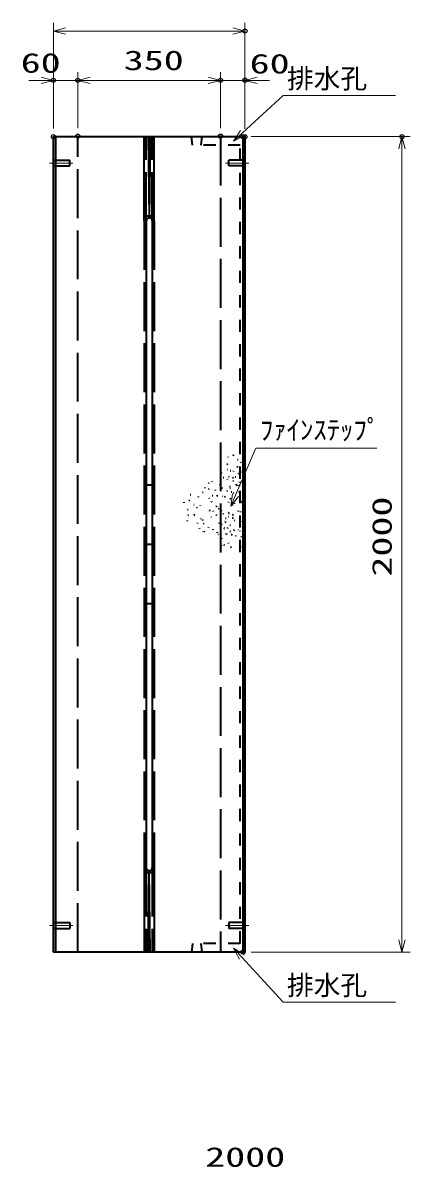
# Model space of a CAD drawing. Units: millimetres on the paper. Extents: x 15 to 1219, y 6 to 859.
# Drawn here: x 769.4 to 816.9, y 385.4 to 525.7 of the extents above; entities that cross this region are included whole.
import ezdxf
from ezdxf.enums import TextEntityAlignment as Align

# ---------------------------------------------------------------- set-up
doc = ezdxf.new("R2010")
doc.units = ezdxf.units.MM
doc.header["$PDMODE"] = 32
doc.header["$PDSIZE"] = 0.5
for name, pattern in [('DASHED', [7.5, 6, -1.5]), ('USER1', [18.5, 12, -1.5, 3.5, -1.5]), ('USER2', [3, 1.5, -1.5])]:
    doc.linetypes.add(name, pattern=pattern)
for name, color, linetype, lineweight in [('D-BMK（構造物基準線）', 2, 'USER1', 18), ('D-STR-DIM（寸法）', 7, 'Continuous', 13), ('D-STR-HTXT（WS-旗）', 7, 'Continuous', 13), ('D-STR-HTXT（旗上げ）', 7, 'Continuous', 13), ('D-STR（構造物WS）', 1, 'Continuous', 35), ('D-STR（構造物）', 1, 'Continuous', 35)]:
    doc.layers.add(name, color=color, linetype=linetype, lineweight=lineweight)
doc.layers.add('Defpoints_10', color=151, linetype='Continuous')
doc.styles.add('ＭＳ ゴシック', font='')
doc.styles.get('ＭＳ ゴシック').set_extended_font_data('MS Gothic')

# ---------------------------------------------------------------- blocks, each defined once
blk = doc.blocks.new('_Open30')
at = {"color": 7, "linetype": 'Continuous', "lineweight": 13}
for p, q in [((-1, 0.2679), (0, 0)), ((0, 0), (-1, -0.2679)), ((0, 0), (-1, 0))]:
    blk.add_line(p, q, dxfattribs=at)

msp = doc.modelspace()

# ---------------------------------------------------------------- linework, layer by layer
at = {"layer": 'D-BMK（構造物基準線）'}
for p, q in [((772.726, 508.508), (775.576, 508.508)), ((797.15, 508.508), (794.301, 508.508)), ((772.726, 415.008), (775.576, 415.008)), ((797.15, 415.008), (794.301, 415.008))]:
    msp.add_line(p, q, dxfattribs=at)
at = {"layer": 'D-STR-DIM（寸法）'}
for p, q in [((773.188, 519.654), (773.188, 525.705)), ((796.688, 519.685), (796.688, 525.705)), ((774.688, 524.705), (795.188, 524.705)), ((773.188, 512.758), (773.188, 519.654)), ((776.188, 512.809), (776.188, 519.654)), ((776.188, 512.809), (776.188, 519.654)), ((793.688, 512.825), (793.688, 519.654)), ((793.688, 512.794), (793.688, 519.654)), ((796.688, 512.728), (796.688, 519.654)), ((771.688, 518.654), (770.188, 518.654)), ((773.188, 518.654), (776.188, 518.654)), ((777.688, 518.654), (779.188, 518.654)), ((777.688, 518.654), (792.188, 518.654)), ((792.188, 518.654), (790.688, 518.654)), ((793.688, 518.654), (796.688, 518.654)), ((798.188, 518.654), (799.688, 518.654)), ((797.438, 511.758), (816.942, 511.758)), ((815.942, 413.258), (815.942, 510.258)), ((797.438, 411.758), (816.942, 411.758))]:
    msp.add_line(p, q, dxfattribs=at)
at = {"layer": 'D-STR-HTXT（WS-旗）'}
for points in [[(815.142, 516.804), (801.354, 516.804), (796.396, 512.215)], [(815.142, 405.609), (801.354, 405.609), (796.306, 411.142)]]:
    msp.add_lwpolyline(points, dxfattribs=at)
at = {"layer": 'D-STR-HTXT（旗上げ）'}
msp.add_lwpolyline([(812.861, 473.546), (798.031, 473.546), (795.532, 467.795)], dxfattribs=at)
msp.add_lwpolyline([(812.861, 473.546), (798.031, 473.546), (795.532, 467.795)], dxfattribs=at)
at = {"layer": 'D-STR（構造物WS）', "linetype": 'USER2'}
for p, q in [((790.255, 510.708), (790.117, 511.758)), ((791.388, 511.758), (791.259, 510.708)), ((796.113, 510.708), (790.255, 510.708)), ((796.113, 412.808), (796.113, 510.708)), ((790.255, 412.808), (790.117, 411.758)), ((796.113, 412.808), (790.255, 412.808)), ((791.259, 412.808), (791.388, 411.758))]:
    msp.add_line(p, q, dxfattribs=at)
at = {"layer": 'D-STR（構造物）'}
for p, q in [((773.188, 411.758), (773.188, 511.758)), ((773.188, 511.758), (796.688, 511.758)), ((773.438, 511.758), (773.438, 411.758)), ((784.313, 501.409), (784.313, 511.758)), ((784.313, 501.409), (784.313, 511.758)), ((784.813, 511.758), (784.938, 501.784)), ((785.063, 511.758), (784.938, 501.784)), ((785.563, 501.409), (785.563, 511.758)), ((796.438, 511.758), (796.438, 411.758)), ((796.688, 511.758), (796.688, 411.758)), ((784.563, 501.409), (784.563, 422.106)), ((785.313, 501.409), (785.313, 422.106)), ((794.456, 471.635), (794.51, 471.582)), ((794.456, 471.635), (794.51, 471.582)), ((794.51, 471.582), (794.563, 471.635)), ((794.51, 471.582), (794.563, 471.635)), ((794.571, 472.489), (794.643, 472.47)), ((794.571, 472.489), (794.643, 472.47)), ((795.196, 472.665), (795.254, 472.713)), ((795.196, 472.665), (795.254, 472.713)), ((795.254, 472.713), (795.302, 472.655)), ((795.254, 472.713), (795.302, 472.655)), ((795.772, 472.158), (795.847, 472.158)), ((795.772, 472.158), (795.847, 472.158)), ((796.119, 471.774), (796.172, 471.827)), ((796.119, 471.774), (796.172, 471.827)), ((796.172, 471.827), (796.225, 471.774)), ((796.172, 471.827), (796.225, 471.774)), ((793.802, 470.499), (793.796, 470.573)), ((793.802, 470.499), (793.796, 470.573)), ((794.55, 470.912), (794.485, 470.875)), ((794.55, 470.912), (794.485, 470.875)), ((794.937, 470.762), (794.863, 470.775)), ((794.937, 470.762), (794.863, 470.775)), ((795.276, 470.691), (795.301, 470.762)), ((795.276, 470.691), (795.301, 470.762)), ((795.755, 471.226), (795.683, 471.207)), ((795.755, 471.226), (795.683, 471.207)), ((795.736, 471.299), (795.755, 471.226)), ((795.736, 471.299), (795.755, 471.226)), ((795.872, 470.389), (795.885, 470.463)), ((795.872, 470.389), (795.885, 470.463)), ((795.885, 470.463), (795.959, 470.45)), ((795.885, 470.463), (795.959, 470.45)), ((796.067, 470.589), (796.129, 470.632)), ((796.067, 470.589), (796.129, 470.632)), ((796.129, 470.632), (796.172, 470.57)), ((796.129, 470.632), (796.172, 470.57)), ((785.563, 469.017), (784.313, 469.017)), ((785.563, 469.017), (784.313, 469.017)), ((791.785, 468.661), (791.804, 468.734)), ((791.785, 468.661), (791.804, 468.734)), ((792.257, 469.244), (792.204, 469.297)), ((792.257, 469.244), (792.204, 469.297)), ((792.257, 469.244), (792.31, 469.297)), ((792.257, 469.244), (792.31, 469.297)), ((792.673, 469.421), (792.635, 469.486)), ((792.673, 469.421), (792.635, 469.486)), ((793.638, 469.041), (793.581, 468.993)), ((793.638, 469.041), (793.581, 468.993)), ((793.823, 468.706), (793.885, 468.663)), ((793.823, 468.706), (793.885, 468.663)), ((794.091, 469.901), (794.02, 469.926)), ((794.091, 469.901), (794.02, 469.926)), ((794.503, 469.785), (794.535, 469.717)), ((794.503, 469.785), (794.535, 469.717)), ((794.72, 470.089), (794.658, 470.046)), ((794.72, 470.089), (794.658, 470.046)), ((794.72, 470.089), (794.763, 470.028)), ((794.72, 470.089), (794.763, 470.028)), ((794.85, 468.846), (794.837, 468.92)), ((794.85, 468.846), (794.837, 468.92)), ((795.154, 469.913), (795.215, 469.956)), ((795.154, 469.913), (795.215, 469.956)), ((795.262, 469.485), (795.188, 469.492)), ((795.262, 469.485), (795.188, 469.492)), ((795.215, 469.956), (795.258, 469.894)), ((795.215, 469.956), (795.258, 469.894)), ((795.484, 470.016), (795.552, 470.047)), ((795.484, 470.016), (795.552, 470.047)), ((795.606, 469.069), (795.558, 469.127)), ((795.606, 469.069), (795.558, 469.127)), ((795.717, 469.011), (795.656, 468.968)), ((795.717, 469.011), (795.656, 468.968)), ((795.76, 468.95), (795.717, 469.011)), ((795.76, 468.95), (795.717, 469.011)), ((796.009, 468.959), (795.935, 468.972)), ((796.009, 468.959), (795.935, 468.972)), ((795.996, 468.885), (796.009, 468.959)), ((795.996, 468.885), (796.009, 468.959)), ((796, 469.337), (796.037, 469.402)), ((796, 469.337), (796.037, 469.402)), ((796.037, 469.402), (796.102, 469.365)), ((796.037, 469.402), (796.102, 469.365)), ((790.032, 467.83), (789.957, 467.836)), ((790.032, 467.83), (789.957, 467.836)), ((790.997, 467.539), (791.003, 467.614)), ((790.997, 467.539), (791.003, 467.614)), ((791.475, 468.154), (791.55, 468.161)), ((791.475, 468.154), (791.55, 468.161)), ((792.232, 468.537), (792.297, 468.574)), ((792.232, 468.537), (792.297, 468.574)), ((792.251, 467.447), (792.283, 467.379)), ((792.251, 467.447), (792.283, 467.379)), ((792.74, 467.687), (792.666, 467.694)), ((792.74, 467.687), (792.666, 467.694)), ((793.049, 468.424), (793.023, 468.353)), ((793.049, 468.424), (793.023, 468.353)), ((793.3, 467.709), (793.232, 467.678)), ((793.3, 467.709), (793.232, 467.678)), ((793.3, 467.709), (793.268, 467.777)), ((793.3, 467.709), (793.268, 467.777)), ((793.885, 468.663), (793.842, 468.601)), ((793.885, 468.663), (793.842, 468.601)), ((793.987, 467.604), (793.939, 467.661)), ((793.987, 467.604), (793.939, 467.661)), ((794.24, 467.565), (794.175, 467.527)), ((794.24, 467.565), (794.175, 467.527)), ((794.202, 467.63), (794.24, 467.565)), ((794.202, 467.63), (794.24, 467.565)), ((794.466, 468.305), (794.541, 468.298)), ((794.466, 468.305), (794.541, 468.298)), ((794.831, 468.676), (794.906, 468.676)), ((794.831, 468.676), (794.906, 468.676)), ((794.844, 467.338), (794.916, 467.358)), ((794.844, 467.338), (794.916, 467.358)), ((794.916, 467.358), (794.897, 467.43)), ((794.916, 467.358), (794.897, 467.43)), ((795.074, 468.154), (795.002, 468.135)), ((795.074, 468.154), (795.002, 468.135)), ((795.237, 468.117), (795.298, 468.074)), ((795.237, 468.117), (795.298, 468.074)), ((795.298, 468.074), (795.255, 468.013)), ((795.298, 468.074), (795.255, 468.013)), ((795.918, 468.162), (795.992, 468.175)), ((795.918, 468.162), (795.992, 468.175)), ((795.992, 468.175), (796.005, 468.101)), ((795.992, 468.175), (796.005, 468.101)), ((789.192, 466.917), (789.172, 466.845)), ((789.192, 466.917), (789.172, 466.845)), ((789.644, 466.041), (789.719, 466.041)), ((789.644, 466.041), (789.719, 466.041)), ((789.875, 467.141), (789.817, 467.092)), ((789.875, 467.141), (789.817, 467.092)), ((789.923, 467.083), (789.875, 467.141)), ((789.923, 467.083), (789.875, 467.141)), ((790.468, 466.586), (790.393, 466.586)), ((790.468, 466.586), (790.393, 466.586)), ((790.846, 466.202), (790.793, 466.255)), ((790.846, 466.202), (790.793, 466.255)), ((791.215, 466.503), (791.247, 466.571)), ((791.215, 466.503), (791.247, 466.571)), ((792.353, 465.898), (792.353, 465.823)), ((792.428, 465.898), (792.353, 465.898)), ((792.353, 465.898), (792.353, 465.823)), ((792.428, 465.898), (792.353, 465.898)), ((792.526, 466.95), (792.583, 466.998)), ((792.526, 466.95), (792.583, 466.998)), ((792.583, 466.998), (792.631, 466.941)), ((792.583, 466.998), (792.631, 466.941)), ((793.101, 466.444), (793.176, 466.444)), ((793.101, 466.444), (793.176, 466.444)), ((793.176, 466.444), (793.176, 466.369)), ((793.176, 466.444), (793.176, 466.369)), ((793.502, 466.112), (793.449, 466.059)), ((793.502, 466.112), (793.449, 466.059)), ((794.68, 466.958), (794.643, 466.893)), ((794.68, 466.958), (794.643, 466.893)), ((795.103, 466.601), (795.09, 466.528)), ((795.103, 466.601), (795.09, 466.528)), ((795.358, 466.791), (795.296, 466.748)), ((795.358, 466.791), (795.296, 466.748)), ((795.358, 466.791), (795.401, 466.73)), ((795.358, 466.791), (795.401, 466.73)), ((796.048, 467.107), (795.974, 467.094)), ((796.048, 467.107), (795.974, 467.094)), ((796.061, 467.033), (796.048, 467.107)), ((796.061, 467.033), (796.048, 467.107)), ((796.29, 466.936), (796.228, 466.979)), ((796.29, 466.936), (796.228, 466.979)), ((796.247, 466.875), (796.29, 466.936)), ((796.247, 466.875), (796.29, 466.936)), ((789.609, 464.685), (789.589, 464.613)), ((789.609, 464.685), (789.589, 464.613)), ((789.748, 465.323), (789.691, 465.275)), ((789.748, 465.323), (789.691, 465.275)), ((790.413, 465.335), (790.478, 465.373)), ((790.413, 465.335), (790.478, 465.373)), ((790.478, 465.373), (790.44, 465.437)), ((790.478, 465.373), (790.44, 465.437)), ((791.308, 464.84), (791.288, 464.912)), ((791.308, 464.84), (791.288, 464.912)), ((791.492, 464.752), (791.427, 464.715)), ((791.492, 464.752), (791.427, 464.715)), ((791.492, 464.752), (791.529, 464.687)), ((791.492, 464.752), (791.529, 464.687)), ((792.489, 465.128), (792.559, 465.102)), ((792.489, 465.128), (792.559, 465.102)), ((792.821, 465.771), (792.801, 465.844)), ((792.821, 465.771), (792.801, 465.844)), ((793.203, 465.379), (793.135, 465.347)), ((793.203, 465.379), (793.135, 465.347)), ((793.235, 465.311), (793.203, 465.379)), ((793.235, 465.311), (793.203, 465.379)), ((793.781, 465.877), (793.723, 465.828)), ((793.781, 465.877), (793.723, 465.828)), ((793.781, 465.877), (793.829, 465.819)), ((793.781, 465.877), (793.829, 465.819)), ((793.966, 465.541), (794.027, 465.498)), ((793.966, 465.541), (794.027, 465.498)), ((794.027, 465.498), (793.984, 465.436)), ((794.027, 465.498), (793.984, 465.436)), ((794.361, 464.911), (794.286, 464.911)), ((794.361, 464.911), (794.286, 464.911)), ((794.287, 464.535), (794.306, 464.462)), ((794.287, 464.535), (794.306, 464.462)), ((794.683, 465.134), (794.609, 465.14)), ((794.683, 465.134), (794.609, 465.14)), ((794.671, 465.548), (794.728, 465.596)), ((794.671, 465.548), (794.728, 465.596)), ((794.728, 465.596), (794.68, 465.654)), ((794.728, 465.596), (794.68, 465.654)), ((795.217, 464.99), (795.145, 464.97)), ((795.217, 464.99), (795.145, 464.97)), ((795.237, 465.363), (795.165, 465.383)), ((795.237, 465.363), (795.165, 465.383)), ((795.236, 464.917), (795.217, 464.99)), ((795.236, 464.917), (795.217, 464.99)), ((795.218, 465.291), (795.237, 465.363)), ((795.218, 465.291), (795.237, 465.363)), ((795.403, 464.632), (795.461, 464.68)), ((795.403, 464.632), (795.461, 464.68)), ((795.461, 464.68), (795.412, 464.738)), ((795.461, 464.68), (795.412, 464.738)), ((795.798, 465.804), (795.86, 465.847)), ((795.798, 465.804), (795.86, 465.847)), ((795.86, 465.847), (795.903, 465.785)), ((795.86, 465.847), (795.903, 465.785)), ((796.151, 465.794), (796.138, 465.721)), ((796.151, 465.794), (796.138, 465.721)), ((796.157, 464.598), (796.15, 464.523)), ((796.157, 464.598), (796.15, 464.523)), ((790.854, 464.375), (790.828, 464.305)), ((790.854, 464.375), (790.828, 464.305)), ((791.073, 463.729), (791.104, 463.661)), ((791.073, 463.729), (791.104, 463.661)), ((791.596, 463.305), (791.653, 463.353)), ((791.596, 463.305), (791.653, 463.353)), ((791.616, 464.283), (791.669, 464.336)), ((791.616, 464.283), (791.669, 464.336)), ((791.653, 463.353), (791.701, 463.295)), ((791.653, 463.353), (791.701, 463.295)), ((792.232, 463.791), (792.251, 463.864)), ((792.232, 463.791), (792.251, 463.864)), ((792.752, 463.629), (792.759, 463.554)), ((792.752, 463.629), (792.759, 463.554)), ((793.278, 463.257), (793.278, 463.182)), ((793.278, 463.257), (793.278, 463.182)), ((793.534, 464.362), (793.466, 464.33)), ((793.534, 464.362), (793.466, 464.33)), ((793.565, 464.294), (793.534, 464.362)), ((793.565, 464.294), (793.534, 464.362)), ((793.812, 464.259), (793.786, 464.189)), ((793.812, 464.259), (793.786, 464.189)), ((794.154, 463.71), (794.081, 463.729)), ((794.154, 463.71), (794.081, 463.729)), ((794.134, 463.637), (794.154, 463.71)), ((794.134, 463.637), (794.154, 463.71)), ((794.306, 464.462), (794.234, 464.443)), ((794.306, 464.462), (794.234, 464.443)), ((794.377, 463.027), (794.329, 463.084)), ((794.377, 463.027), (794.329, 463.084)), ((794.575, 463.762), (794.522, 463.815)), ((794.575, 463.762), (794.522, 463.815)), ((794.522, 463.709), (794.575, 463.762)), ((794.522, 463.709), (794.575, 463.762)), ((794.891, 463.308), (794.823, 463.34)), ((794.891, 463.308), (794.823, 463.34)), ((794.831, 464.087), (794.906, 464.087)), ((794.831, 464.087), (794.906, 464.087)), ((795.343, 463.479), (795.271, 463.499)), ((795.343, 463.479), (795.271, 463.499)), ((795.343, 463.479), (795.324, 463.407)), ((795.343, 463.479), (795.324, 463.407)), ((795.928, 463.477), (795.934, 463.552)), ((795.928, 463.477), (795.934, 463.552)), ((796.124, 463.324), (796.076, 463.382)), ((796.124, 463.324), (796.076, 463.382)), ((784.563, 461.758), (785.313, 461.758)), ((784.563, 461.758), (785.313, 461.758)), ((793.394, 462.964), (793.341, 462.911)), ((793.394, 462.964), (793.341, 462.911)), ((793.823, 462.434), (793.748, 462.434)), ((793.823, 462.434), (793.748, 462.434)), ((793.823, 462.509), (793.823, 462.434)), ((793.823, 462.509), (793.823, 462.434)), ((794.172, 461.671), (794.119, 461.724)), ((794.172, 461.671), (794.119, 461.724)), ((794.377, 463.027), (794.32, 462.978)), ((794.377, 463.027), (794.32, 462.978)), ((794.467, 462.952), (794.467, 463.027)), ((794.467, 462.952), (794.467, 463.027)), ((794.628, 461.931), (794.681, 461.877)), ((794.628, 461.931), (794.681, 461.877)), ((794.998, 462.951), (795.073, 462.944)), ((794.998, 462.951), (795.073, 462.944)), ((795.073, 462.944), (795.067, 462.869)), ((795.073, 462.944), (795.067, 462.869)), ((795.567, 462.796), (795.509, 462.748)), ((795.567, 462.796), (795.509, 462.748)), ((795.519, 462.854), (795.567, 462.796)), ((795.519, 462.854), (795.567, 462.796)), ((796.256, 462.639), (796.263, 462.714)), ((796.256, 462.639), (796.263, 462.714)), ((793.808, 461.655), (793.776, 461.587)), ((793.808, 461.655), (793.776, 461.587)), ((794.119, 461.618), (794.172, 461.671)), ((794.119, 461.618), (794.172, 461.671)), ((794.929, 461.456), (794.997, 461.424)), ((794.929, 461.456), (794.997, 461.424)), ((794.997, 461.424), (794.965, 461.356)), ((794.997, 461.424), (794.965, 461.356)), ((796.034, 461.593), (796.04, 461.668)), ((796.034, 461.593), (796.04, 461.668)), ((796.173, 461.392), (796.23, 461.44)), ((796.173, 461.392), (796.23, 461.44)), ((796.23, 461.44), (796.182, 461.498)), ((796.23, 461.44), (796.182, 461.498)), ((784.313, 454.499), (785.563, 454.499)), ((784.313, 454.499), (785.563, 454.499)), ((784.313, 422.106), (784.313, 411.758)), ((784.813, 411.758), (784.938, 421.731)), ((784.813, 411.758), (784.938, 421.731)), ((785.063, 411.758), (784.938, 421.731)), ((785.063, 411.758), (784.938, 421.731)), ((785.563, 422.106), (785.563, 411.758)), ((796.688, 411.758), (773.188, 411.758))]:
    msp.add_line(p, q, dxfattribs=at)
at = {"layer": 'D-STR（構造物）', "linetype": 'DASHED'}
for p, q in [((776.188, 411.758), (776.188, 511.758)), ((784.563, 501.409), (784.563, 511.758)), ((785.313, 501.409), (785.313, 511.758)), ((793.688, 511.758), (793.688, 411.758)), ((773.188, 508.858), (775.188, 508.858)), ((773.188, 508.158), (775.188, 508.158)), ((775.188, 508.158), (775.188, 508.858)), ((794.688, 508.158), (794.688, 508.858)), ((796.688, 508.858), (794.688, 508.858)), ((796.688, 508.158), (794.688, 508.158)), ((784.313, 501.409), (784.313, 422.106)), ((785.563, 501.409), (785.563, 422.106)), ((784.563, 422.106), (784.563, 411.758)), ((785.313, 422.106), (785.313, 411.758)), ((773.188, 415.358), (775.188, 415.358)), ((773.188, 414.658), (775.188, 414.658)), ((775.188, 415.358), (775.188, 414.658)), ((796.688, 415.358), (794.688, 415.358)), ((794.688, 415.358), (794.688, 414.658)), ((796.688, 414.658), (794.688, 414.658))]:
    msp.add_line(p, q, dxfattribs=at)
for centre, start, end in [((784.938, 501.409), 0, 180), ((784.938, 422.106), 180, 0)]:
    msp.add_arc(centre, 0.625, start, end, dxfattribs=at)
at = {"layer": 'D-STR（構造物）'}
for centre, start, end in [((784.938, 501.409), 0, 180), ((784.938, 422.106), 180, 0)]:
    msp.add_arc(centre, 0.375, start, end, dxfattribs=at)
at = {"layer": 'Defpoints_10'}
for p in [(796.688, 524.705), (773.188, 518.654), (776.188, 518.654), (793.688, 518.654), (796.688, 518.685), (796.688, 518.654), (773.188, 511.758), (776.188, 511.809), (776.188, 511.809), (793.688, 511.825), (793.688, 511.794), (796.438, 511.758), (796.688, 511.728), (815.942, 511.758), (796.438, 411.758)]:
    msp.add_point(p, dxfattribs=at)

# ---------------------------------------------------------------- block references
at = {"layer": 'D-STR-DIM（寸法）', "xscale": 1.5, "yscale": 1.5}
for p, rotation in [((773.188, 524.705), 180), ((776.188, 518.654), 180), ((776.188, 518.654), 180), ((796.688, 518.654), 180), ((815.942, 511.758), 90), ((815.942, 411.758), 270)]:
    msp.add_blockref('_Open30', p, dxfattribs=dict(at, rotation=rotation))
for p in [(796.688, 524.705), (773.188, 518.654), (793.688, 518.654), (793.688, 518.654)]:
    msp.add_blockref('_Open30', p, dxfattribs=at)
at = {"layer": 'D-STR-HTXT（WS-旗）', "xscale": 1.5, "yscale": 1.5}
for p, rotation in [((795.295, 511.196), 222.78711), ((795.295, 412.25), 132.37661)]:
    msp.add_blockref('_Open30', p, dxfattribs=dict(at, rotation=rotation))
at = {"layer": 'D-STR-HTXT（旗上げ）', "xscale": 1.5, "yscale": 1.5, "rotation": 246.50838}
msp.add_blockref('_Open30', (794.934, 466.419), dxfattribs=at)
msp.add_blockref('_Open30', (794.934, 466.419), dxfattribs=at)

# ---------------------------------------------------------------- texts
at = {"layer": 'D-STR-DIM（寸法）', "style": 'ＭＳ ゴシック', "width": 1.5}
for s, p in [('350', (781.813, 519.192)), ('60', (769.174, 518.873)), ('60', (797.258, 518.778)), ('2000', (791.812, 384.697))]:
    msp.add_text(s, height=2.405, dxfattribs=at).set_placement(p, align=Align.BOTTOM_LEFT)
msp.add_text('2000', height=2.405, rotation=90, dxfattribs=at).set_placement((815.405, 457.799), align=Align.BOTTOM_LEFT)
at = {"layer": 'D-STR-HTXT（WS-旗）', "style": 'ＭＳ ゴシック'}
for p in [(801.835, 516.956), (801.835, 405.761)]:
    msp.add_text('排水孔', height=2.405, dxfattribs=at).set_placement(p, align=Align.BOTTOM_LEFT)
at = {"layer": 'D-STR-HTXT（旗上げ）', "style": 'ＭＳ ゴシック'}
msp.add_text('ﾌｧｲﾝｽﾃｯﾌﾟ', height=2.405, dxfattribs=at).set_placement((798.511, 473.87), align=Align.BOTTOM_LEFT)
msp.add_text('ﾌｧｲﾝｽﾃｯﾌﾟ', height=2.405, dxfattribs=at).set_placement((798.511, 473.87), align=Align.BOTTOM_LEFT)

doc.saveas('drawing.dxf')
